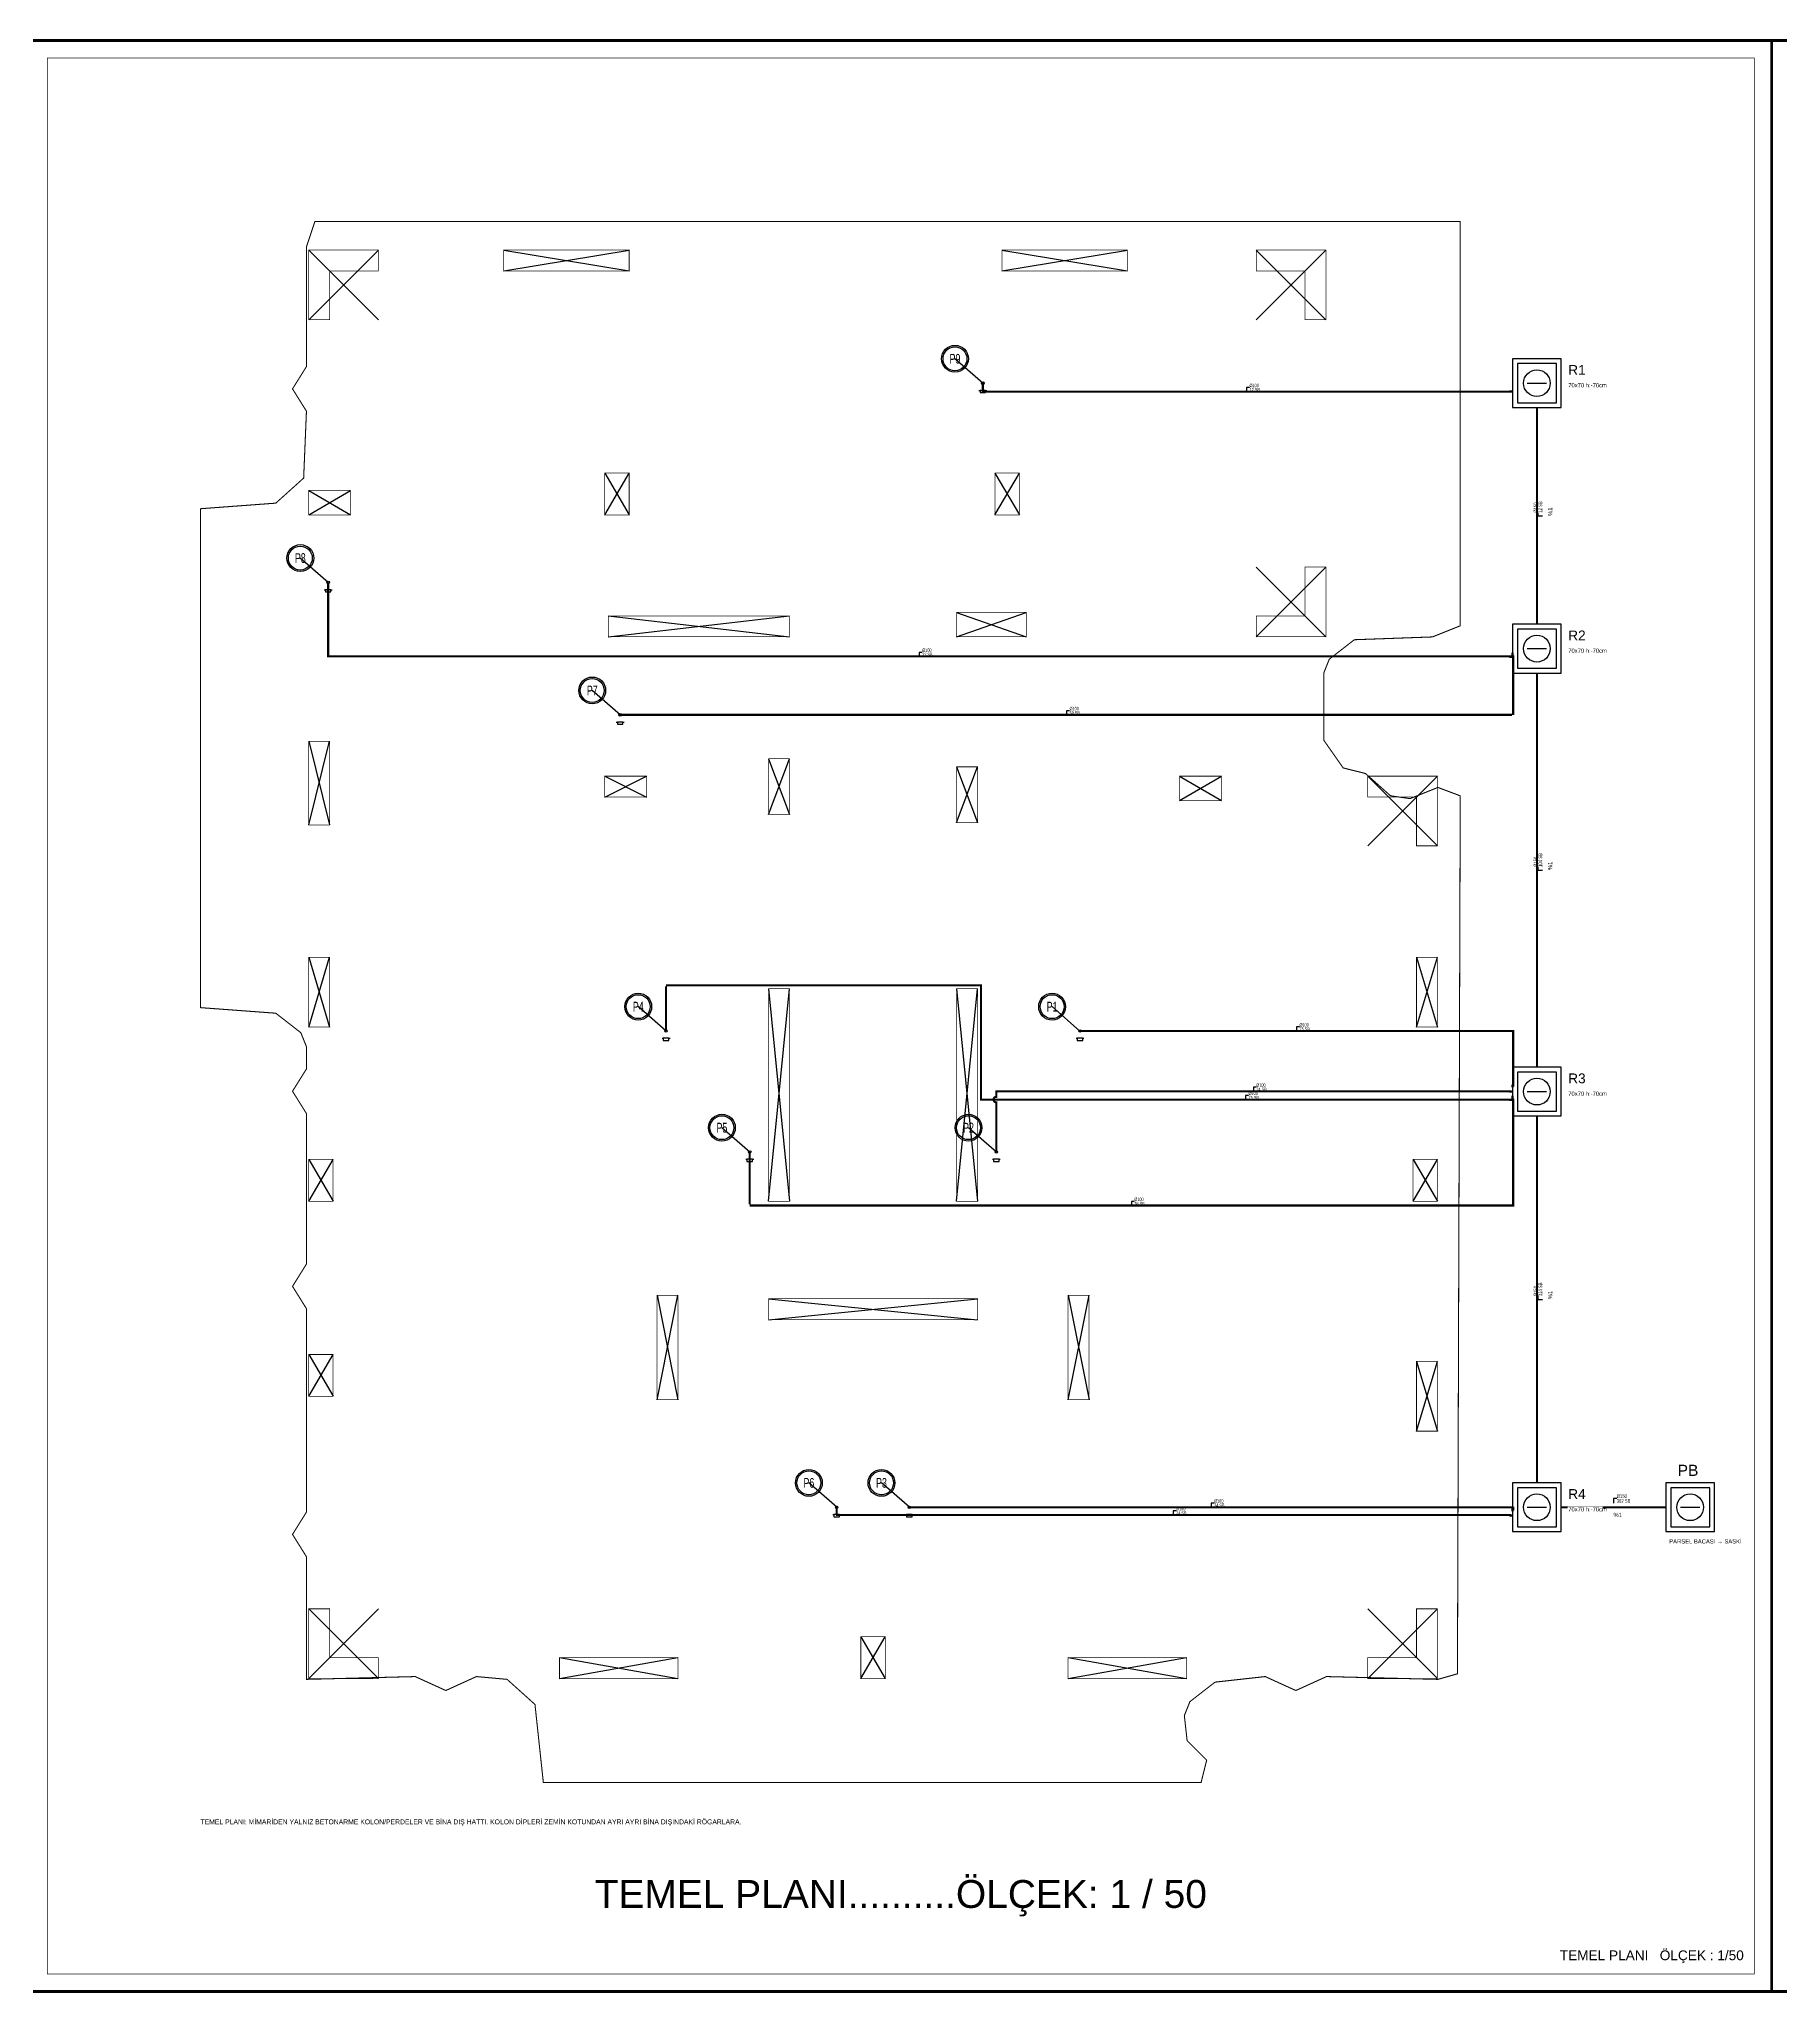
# Model space of a CAD drawing. Header units: centimetres. Extents: x -3962 to 543607, y -2 to 2802.
# Drawn here: x 5013 to 7513, y -2 to 2802 of the extents above; entities that cross this region are included whole.
import ezdxf
from ezdxf.enums import TextEntityAlignment as Align

# ---------------------------------------------------------------- set-up
doc = ezdxf.new("R2010")
doc.units = ezdxf.units.CM
doc.linetypes.add('DASHED', pattern=[18, 12, -6])
doc.linetypes.add('PIS', pattern=[38, 30, -8])
for name, color, linetype in [('MTY-PISSU-CAP', 211, 'CONTINUOUS'), ('MTY-PISSU-KOLON', 211, 'DASHED'), ('MTY-YUK-BIRIMI', 7, 'CONTINUOUS'), ('ROTAS-BINA-HATTI', 8, 'DASHED'), ('ROTAS-KAT-ADI', 1, 'CONTINUOUS'), ('ROTAS-MIMARI-KOLON', 8, 'CONTINUOUS'), ('ROTAS-PAFTA', 7, 'CONTINUOUS'), ('ROTAS-PIS-SU-BORUSU', 6, 'PIS'), ('ROTAS-PISSU-CAP', 211, 'CONTINUOUS'), ('ROTAS-PISSU-KOLONNO', 211, 'CONTINUOUS'), ('ROTAS-ROGAR', 5, 'CONTINUOUS'), ('ROTAS-TEFRIS', 15, 'CONTINUOUS'), ('ROTAS-YAZI', 7, 'CONTINUOUS')]:
    doc.layers.add(name, color=color, linetype=linetype)
doc.styles.add('ANOTATIVO', font='arial.ttf')
doc.styles.add('MTY_CAP', font='wturkce.SHX', dxfattribs={"width": 0.65, "height": 20})
doc.styles.add('ROTAS', font='arial.ttf')

# ---------------------------------------------------------------- blocks, each defined once
blk = doc.blocks.new('MTY-PIS SU KOLON')
at = {"layer": 'MTY-PISSU-KOLON', "linetype": 'Continuous', "lineweight": -3}
blk.add_hatch(color=256, dxfattribs=at).paths.add_polyline_path([(-2.7, -0.1, 0.848135), (0, -0.1, -0.848135), (2.7, -0.1, 0.414214), (0, 2.6, 0.414214)])
blk.add_circle((0, 0), 3.5, dxfattribs=at)
blk = doc.blocks.new('MTY-KOLON NO PIS SU')
at = {"color": 6, "linetype": 'Continuous', "ltscale": 100}
blk.add_circle((0, 0), 27.5, dxfattribs=at)
at = {"color": 7, "linetype": 'Continuous', "ltscale": 100}
blk.add_circle((0, 0), 24.5, dxfattribs=at)
at = {"style": 'ANOTATIVO', "width": 0.65}
blk.add_attdef('K', text='', height=20, dxfattribs=at).set_placement((0, 0), align=Align.MIDDLE_CENTER)
blk = doc.blocks.new('MTY-PIS SU CAP SB')
at = {"layer": 'MTY-PISSU-CAP'}
for p, q in [((0.83, 1.17), (0, 1.17)), ((0, 1.17), (0, 0))]:
    blk.add_line(p, q, dxfattribs=at)
at = {"layer": 'MTY-PISSU-CAP', "style": 'MTY_CAP', "width": 0.65}
blk.add_attdef('PSCP_001', (0.83, 1.29), '', height=1, dxfattribs=at)
at = {"layer": 'MTY-YUK-BIRIMI', "color": 211, "style": 'MTY_CAP', "width": 0.65}
blk.add_attdef('PS_001', (0.83, 0.07), '', height=1, dxfattribs=at)

msp = doc.modelspace()

# ---------------------------------------------------------------- linework, layer by layer
at = {"layer": 'ROTAS-BINA-HATTI', "const_width": 1.5}
msp.add_lwpolyline([(5409, 2540), (7053, 2540), (7053, 1960), (7013, 1944), (6901, 1940), (6865, 1912), (6857, 1892), (6857, 1796), (6885, 1756), (6917, 1748), (6953, 1716), (6981, 1712), (7021, 1728), (7053, 1716), (7049, 456), (7021, 448), (6861, 452), (6817, 432), (6773, 452), (6701, 444), (6665, 416), (6657, 396), (6661, 360), (6689, 332), (6681, 300), (5737, 300), (5725, 412), (5685, 448), (5641, 452), (5597, 432), (5553, 452), (5397, 448), (5397, 624), (5377, 656), (5397, 688), (5397, 980), (5377, 1012), (5397, 1044), (5397, 1260), (5377, 1292), (5397, 1324), (5397, 1356), (5389, 1376), (5353, 1404), (5245, 1412), (5245, 2128), (5353, 2136), (5393, 2172), (5397, 2268), (5377, 2300), (5397, 2332), (5397, 2504), (5409, 2540)], close=True, dxfattribs=at)
at = {"layer": 'ROTAS-MIMARI-KOLON'}
for p, q in [((5400.2, 2399.2), (5500.2, 2499.2)), ((5400.2, 2499.2), (5500.2, 2399.2)), ((5680.2, 2469.2), (5860.2, 2499.2)), ((5680.2, 2499.2), (5860.2, 2469.2)), ((6395.2, 2469.2), (6575.2, 2499.2)), ((6395.2, 2499.2), (6575.2, 2469.2)), ((6760.2, 2399.2), (6860.2, 2499.2)), ((6760.2, 2499.2), (6860.2, 2399.2)), ((5825.2, 2119.2), (5860.2, 2179.2)), ((5825.2, 2179.2), (5860.2, 2119.2)), ((6385.2, 2119.2), (6420.2, 2179.2)), ((6385.2, 2179.2), (6420.2, 2119.2)), ((5400.2, 2119.2), (5460.2, 2154.2)), ((5400.2, 2154.2), (5460.2, 2119.2)), ((6760.2, 1944.2), (6860.2, 2044.2)), ((6760.2, 2044.2), (6860.2, 1944.2)), ((5830.2, 1944.2), (6090.2, 1974.2)), ((5830.2, 1974.2), (6090.2, 1944.2)), ((6330.2, 1944.2), (6430.2, 1979.2)), ((6330.2, 1979.2), (6430.2, 1944.2)), ((5400.2, 1674.2), (5430.2, 1794.2)), ((5400.2, 1794.2), (5430.2, 1674.2)), ((6060.2, 1689.2), (6090.2, 1769.2)), ((6060.2, 1769.2), (6090.2, 1689.2)), ((5825.2, 1714.2), (5885.2, 1744.2)), ((5825.2, 1744.2), (5885.2, 1714.2)), ((6330.2, 1677.6), (6360.2, 1757.6)), ((6330.2, 1757.6), (6360.2, 1677.6)), ((6650.2, 1709.2), (6710.2, 1744.2)), ((6650.2, 1744.2), (6710.2, 1709.2)), ((6920.2, 1644.2), (7020.2, 1744.2)), ((6920.2, 1744.2), (7020.2, 1644.2)), ((5400.2, 1384.2), (5430.2, 1484.2)), ((5400.2, 1484.2), (5430.2, 1384.2)), ((6990.2, 1384.2), (7020.2, 1484.2)), ((6990.2, 1484.2), (7020.2, 1384.2)), ((6060.2, 1134.2), (6090.2, 1439.2)), ((6060.2, 1439.2), (6090.2, 1134.2)), ((6330.2, 1134.2), (6360.2, 1439.2)), ((6330.2, 1439.2), (6360.2, 1134.2)), ((5400.2, 1134.2), (5435.2, 1194.2)), ((5400.2, 1194.2), (5435.2, 1134.2)), ((6985.2, 1134.2), (7020.2, 1194.2)), ((6985.2, 1194.2), (7020.2, 1134.2)), ((5900.2, 849.2), (5930.2, 999.2)), ((5900.2, 999.2), (5930.2, 849.2)), ((6060.2, 964.2), (6360.2, 994.2)), ((6060.2, 994.2), (6360.2, 964.2)), ((6490.2, 849.2), (6520.2, 999.2)), ((6490.2, 999.2), (6520.2, 849.2)), ((5400.2, 854.2), (5435.2, 914.2)), ((5400.2, 914.2), (5435.2, 854.2)), ((6990.2, 804.2), (7020.2, 904.2)), ((6990.2, 904.2), (7020.2, 804.2)), ((5400.2, 449.2), (5500.2, 549.2)), ((5400.2, 549.2), (5500.2, 449.2)), ((6920.2, 449.2), (7020.2, 549.2)), ((6920.2, 549.2), (7020.2, 449.2)), ((6192.7, 449.2), (6227.7, 509.2)), ((6192.7, 509.2), (6227.7, 449.2)), ((5760.2, 449.2), (5930.2, 479.2)), ((5760.2, 479.2), (5930.2, 449.2)), ((6490.2, 449.2), (6660.2, 479.2)), ((6490.2, 479.2), (6660.2, 449.2))]:
    msp.add_line(p, q, dxfattribs=at)
at = {"layer": 'ROTAS-MIMARI-KOLON', "const_width": 1}
for points in [[(5500.2, 2499.2), (5500.2, 2469.2), (5430.2, 2469.2), (5430.2, 2399.2), (5400.2, 2399.2), (5400.2, 2499.2), (5500.2, 2499.2)], [(5860.2, 2499.2), (5860.2, 2469.2), (5680.2, 2469.2), (5680.2, 2499.2), (5860.2, 2499.2)], [(6575.2, 2499.2), (6575.2, 2469.2), (6395.2, 2469.2), (6395.2, 2499.2), (6575.2, 2499.2)], [(6860.2, 2499.2), (6860.2, 2399.2), (6830.2, 2399.2), (6830.2, 2469.2), (6760.2, 2469.2), (6760.2, 2499.2), (6860.2, 2499.2)], [(5860.2, 2179.2), (5860.2, 2119.2), (5825.2, 2119.2), (5825.2, 2179.2), (5860.2, 2179.2)], [(6420.2, 2179.2), (6420.2, 2119.2), (6385.2, 2119.2), (6385.2, 2179.2), (6420.2, 2179.2)], [(5460.2, 2154.2), (5460.2, 2119.2), (5400.2, 2119.2), (5400.2, 2154.2), (5460.2, 2154.2)], [(6860.2, 2044.2), (6860.2, 1944.2), (6760.2, 1944.2), (6760.2, 1974.2), (6830.2, 1974.2), (6830.2, 2044.2), (6860.2, 2044.2)], [(6090.2, 1974.2), (6090.2, 1944.2), (5830.2, 1944.2), (5830.2, 1974.2), (6090.2, 1974.2)], [(6430.2, 1979.2), (6430.2, 1944.2), (6330.2, 1944.2), (6330.2, 1979.2), (6430.2, 1979.2)], [(5430.2, 1794.2), (5430.2, 1674.2), (5400.2, 1674.2), (5400.2, 1794.2), (5430.2, 1794.2)], [(6090.2, 1769.2), (6090.2, 1689.2), (6060.2, 1689.2), (6060.2, 1769.2), (6090.2, 1769.2)], [(5885.2, 1744.2), (5885.2, 1714.2), (5825.2, 1714.2), (5825.2, 1744.2), (5885.2, 1744.2)], [(6360.2, 1757.6), (6360.2, 1677.6), (6330.2, 1677.6), (6330.2, 1757.6), (6360.2, 1757.6)], [(6710.2, 1744.2), (6710.2, 1709.2), (6650.2, 1709.2), (6650.2, 1744.2), (6710.2, 1744.2)], [(7020.2, 1744.2), (7020.2, 1644.2), (6990.2, 1644.2), (6990.2, 1714.2), (6920.2, 1714.2), (6920.2, 1744.2), (7020.2, 1744.2)], [(5430.2, 1484.2), (5430.2, 1384.2), (5400.2, 1384.2), (5400.2, 1484.2), (5430.2, 1484.2)], [(7020.2, 1484.2), (7020.2, 1384.2), (6990.2, 1384.2), (6990.2, 1484.2), (7020.2, 1484.2)], [(6090.2, 1439.2), (6090.2, 1134.2), (6060.2, 1134.2), (6060.2, 1439.2), (6090.2, 1439.2)], [(6360.2, 1439.2), (6360.2, 1134.2), (6330.2, 1134.2), (6330.2, 1439.2), (6360.2, 1439.2)], [(5435.2, 1194.2), (5435.2, 1134.2), (5400.2, 1134.2), (5400.2, 1194.2), (5435.2, 1194.2)], [(7020.2, 1194.2), (7020.2, 1134.2), (6985.2, 1134.2), (6985.2, 1194.2), (7020.2, 1194.2)], [(5930.2, 999.2), (5930.2, 849.2), (5900.2, 849.2), (5900.2, 999.2), (5930.2, 999.2)], [(6360.2, 964.2), (6060.2, 964.2), (6060.2, 994.2), (6360.2, 994.2), (6360.2, 964.2)], [(6520.2, 999.2), (6520.2, 849.2), (6490.2, 849.2), (6490.2, 999.2), (6520.2, 999.2)], [(5435.2, 914.2), (5435.2, 854.2), (5400.2, 854.2), (5400.2, 914.2), (5435.2, 914.2)], [(7020.2, 904.2), (7020.2, 804.2), (6990.2, 804.2), (6990.2, 904.2), (7020.2, 904.2)], [(5430.2, 549.2), (5430.2, 479.2), (5500.2, 479.2), (5500.2, 449.2), (5400.2, 449.2), (5400.2, 549.2), (5430.2, 549.2)], [(7020.2, 549.2), (7020.2, 449.2), (6920.2, 449.2), (6920.2, 479.2), (6990.2, 479.2), (6990.2, 549.2), (7020.2, 549.2)], [(6227.7, 509.2), (6227.7, 449.2), (6192.7, 449.2), (6192.7, 509.2), (6227.7, 509.2)], [(5930.2, 479.2), (5930.2, 449.2), (5760.2, 449.2), (5760.2, 479.2), (5930.2, 479.2)], [(6660.2, 479.2), (6660.2, 449.2), (6490.2, 449.2), (6490.2, 479.2), (6660.2, 479.2)]]:
    msp.add_lwpolyline(points, close=True, dxfattribs=at)
at = {"layer": 'ROTAS-PAFTA'}
for points, const_width in [([(5000, 0), (7500, 0), (7500, 2800), (5000, 2800)], 4), ([(7500, 0), (10000, 0), (10000, 2800), (7500, 2800)], 4), ([(5025, 25), (7475, 25), (7475, 2775), (5025, 2775)], 1)]:
    msp.add_lwpolyline(points, close=True, dxfattribs=dict(at, const_width=const_width))
at = {"layer": 'ROTAS-PIS-SU-BORUSU'}
for p, q in [((6362.2, 2297.8), (6363.8, 2297.8)), ((6371.9, 2297.8), (6373.4, 2297.8)), ((5422.6, 2011.8), (5424.2, 2011.8)), ((5432.3, 2011.8), (5433.8, 2011.8)), ((5841.6, 1821.8), (5843.2, 1821.8)), ((5851.3, 1821.8), (5852.8, 1821.8)), ((5907.6, 1368), (5909.2, 1368)), ((5917.3, 1368), (5918.8, 1368)), ((6501.6, 1368), (6503.2, 1368)), ((6511.3, 1368), (6512.8, 1368)), ((6027.7, 1194.3), (6029.3, 1194.3)), ((6037.4, 1194.3), (6038.9, 1194.3)), ((6381.6, 1194.3), (6383.1, 1194.3)), ((6391.2, 1194.3), (6392.8, 1194.3)), ((6152.5, 684.6), (6154.1, 684.6)), ((6162.2, 684.6), (6163.7, 684.6)), ((6256.7, 684.6), (6258.3, 684.6)), ((6266.4, 684.6), (6267.9, 684.6))]:
    msp.add_line(p, q, dxfattribs=at)
at = {"layer": 'ROTAS-PIS-SU-BORUSU', "const_width": 3}
for points in [[(6367.8, 2308.2), (6367.8, 2296), (7125, 2296), (7125, 2296.2), (7128, 2296.2)], [(7163, 2273.2), (7163, 1962.2)], [(5428.2, 2022.2), (5428.2, 1916), (7125, 1916), (7125, 1915.2), (7128, 1915.2)], [(5847.2, 1832.2), (7129, 1832.2), (7129, 1832), (7129, 1916), (7128, 1916), (7128, 1921.2)], [(7163, 1892.2), (7163, 1326.5)], [(5913.2, 1378.4), (5913.2, 1444), (5913, 1444), (6365, 1444), (6365, 1280), (7125, 1280), (7125, 1279.5), (7128, 1279.5)], [(6507.2, 1378.4), (7129, 1378.4), (7129, 1380), (7129, 1300), (7128, 1300), (7128, 1297.5)], [(6387.2, 1204.7), (6387.2, 1276), (6386.1, 1276.1), (6385.2, 1276.5), (6384.3, 1277.2), (6383.7, 1278), (6383.3, 1279), (6383.2, 1280), (6383.3, 1281), (6383.7, 1282), (6384.3, 1282.8), (6385.2, 1283.5), (6386.1, 1283.9), (6387.2, 1284), (6387.2, 1292), (7125, 1292), (7125, 1291.5), (7128, 1291.5)], [(6033.3, 1204.7), (6033.3, 1128), (6033, 1128), (7129, 1128), (7129, 1280), (7128, 1280), (7128, 1285.5)], [(7163, 1256.5), (7163, 730)], [(6158.1, 695), (6158.1, 684), (6157, 684), (7125, 684), (7125, 683), (7128, 683)], [(6262.3, 695), (7129, 695), (7129, 696), (7129, 692), (7128, 692), (7128, 689)], [(7198, 695), (7348, 695)]]:
    msp.add_lwpolyline(points, dxfattribs=at)
at = {"layer": 'ROTAS-PIS-SU-BORUSU'}
for points in [[(6363.8, 2294.6), (6371.8, 2294.6), (6371.8, 2297.8), (6363.8, 2297.8)], [(5424.2, 2008.6), (5432.2, 2008.6), (5432.2, 2011.8), (5424.2, 2011.8)], [(5843.2, 1818.6), (5851.2, 1818.6), (5851.2, 1821.8), (5843.2, 1821.8)], [(5909.2, 1364.8), (5917.2, 1364.8), (5917.2, 1368), (5909.2, 1368)], [(6503.2, 1364.8), (6511.2, 1364.8), (6511.2, 1368), (6503.2, 1368)], [(6029.3, 1191.1), (6037.3, 1191.1), (6037.3, 1194.3), (6029.3, 1194.3)], [(6383.2, 1191.1), (6391.2, 1191.1), (6391.2, 1194.3), (6383.2, 1194.3)], [(6154.1, 681.4), (6162.1, 681.4), (6162.1, 684.6), (6154.1, 684.6)], [(6258.3, 681.4), (6266.3, 681.4), (6266.3, 684.6), (6258.3, 684.6)]]:
    msp.add_lwpolyline(points, close=True, dxfattribs=at)
at = {"layer": 'ROTAS-PISSU-KOLONNO'}
for p, q in [((6367.8, 2308.2), (6327.8, 2343.2)), ((5428.2, 2022.2), (5388.2, 2057.2)), ((5847.2, 1832.2), (5807.2, 1867.2)), ((5913.2, 1378.4), (5873.2, 1413.4)), ((6507.2, 1378.4), (6467.2, 1413.4)), ((6033.3, 1204.7), (5993.3, 1239.7)), ((6387.2, 1204.7), (6347.2, 1239.7)), ((6158.1, 695), (6118.1, 730)), ((6262.3, 695), (6222.3, 730))]:
    msp.add_line(p, q, dxfattribs=at)
at = {"layer": 'ROTAS-ROGAR'}
for p, q in [((7149, 2308.2), (7177, 2308.2)), ((7149, 1927.2), (7177, 1927.2)), ((7149, 1291.5), (7177, 1291.5)), ((7149, 695), (7177, 695)), ((7369, 695), (7397, 695))]:
    msp.add_line(p, q, dxfattribs=at)
for points in [[(7128, 2273.2), (7198, 2273.2), (7198, 2343.2), (7128, 2343.2)], [(7135, 2280.2), (7191, 2280.2), (7191, 2336.2), (7135, 2336.2)], [(7128, 1892.2), (7198, 1892.2), (7198, 1962.2), (7128, 1962.2)], [(7135, 1899.2), (7191, 1899.2), (7191, 1955.2), (7135, 1955.2)], [(7128, 1256.5), (7198, 1256.5), (7198, 1326.5), (7128, 1326.5)], [(7135, 1263.5), (7191, 1263.5), (7191, 1319.5), (7135, 1319.5)], [(7128, 660), (7198, 660), (7198, 730), (7128, 730)], [(7348, 660), (7418, 660), (7418, 730), (7348, 730)], [(7135, 667), (7191, 667), (7191, 723), (7135, 723)], [(7355, 667), (7411, 667), (7411, 723), (7355, 723)]]:
    msp.add_lwpolyline(points, close=True, dxfattribs=at)
for centre in [(7163, 2308.2), (7163, 1927.2), (7163, 1291.5), (7163, 695), (7383, 695)]:
    msp.add_circle(centre, 19.2, dxfattribs=at)

# ---------------------------------------------------------------- block references
at = {"layer": 'ROTAS-PISSU-KOLONNO'}
ref = msp.add_blockref('MTY-KOLON NO PIS SU', (6327.8, 2343.2), dxfattribs=dict(at, xscale=0.7, yscale=0.7))
ref.add_attrib('K', 'P9', dxfattribs={"height": 14, "style": 'ANOTATIVO', "width": 0.65}).set_placement((6327.8, 2343.2), align=Align.MIDDLE_CENTER)
ref = msp.add_blockref('MTY-KOLON NO PIS SU', (5388.2, 2057.2), dxfattribs=dict(at, xscale=0.7, yscale=0.7))
ref.add_attrib('K', 'P8', dxfattribs={"height": 14, "style": 'ANOTATIVO', "width": 0.65}).set_placement((5388.2, 2057.2), align=Align.MIDDLE_CENTER)
ref = msp.add_blockref('MTY-KOLON NO PIS SU', (5807.2, 1867.2), dxfattribs=dict(at, xscale=0.7, yscale=0.7))
ref.add_attrib('K', 'P7', dxfattribs={"height": 14, "style": 'ANOTATIVO', "width": 0.65}).set_placement((5807.2, 1867.2), align=Align.MIDDLE_CENTER)
ref = msp.add_blockref('MTY-KOLON NO PIS SU', (5873.2, 1413.4), dxfattribs=dict(at, xscale=0.7, yscale=0.7))
ref.add_attrib('K', 'P4', dxfattribs={"height": 14, "style": 'ANOTATIVO', "width": 0.65}).set_placement((5873.2, 1413.4), align=Align.MIDDLE_CENTER)
ref = msp.add_blockref('MTY-KOLON NO PIS SU', (6467.2, 1413.4), dxfattribs=dict(at, xscale=0.7, yscale=0.7))
ref.add_attrib('K', 'P1', dxfattribs={"height": 14, "style": 'ANOTATIVO', "width": 0.65}).set_placement((6467.2, 1413.4), align=Align.MIDDLE_CENTER)
ref = msp.add_blockref('MTY-KOLON NO PIS SU', (5993.3, 1239.7), dxfattribs=dict(at, xscale=0.7, yscale=0.7))
ref.add_attrib('K', 'P5', dxfattribs={"height": 14, "style": 'ANOTATIVO', "width": 0.65}).set_placement((5993.3, 1239.7), align=Align.MIDDLE_CENTER)
ref = msp.add_blockref('MTY-KOLON NO PIS SU', (6347.2, 1239.7), dxfattribs=dict(at, xscale=0.7, yscale=0.7))
ref.add_attrib('K', 'P2', dxfattribs={"height": 14, "style": 'ANOTATIVO', "width": 0.65}).set_placement((6347.2, 1239.7), align=Align.MIDDLE_CENTER)
ref = msp.add_blockref('MTY-KOLON NO PIS SU', (6118.1, 730), dxfattribs=dict(at, xscale=0.7, yscale=0.7))
ref.add_attrib('K', 'P6', dxfattribs={"height": 14, "style": 'ANOTATIVO', "width": 0.65}).set_placement((6118.1, 730), align=Align.MIDDLE_CENTER)
ref = msp.add_blockref('MTY-KOLON NO PIS SU', (6222.3, 730), dxfattribs=dict(at, xscale=0.7, yscale=0.7))
ref.add_attrib('K', 'P3', dxfattribs={"height": 14, "style": 'ANOTATIVO', "width": 0.65}).set_placement((6222.3, 730), align=Align.MIDDLE_CENTER)
at = {"layer": 'ROTAS-TEFRIS', "xscale": 0.5, "yscale": 0.5}
for p in [(6367.8, 2308.2), (5428.2, 2022.2), (5847.2, 1832.2), (5913.2, 1378.4), (6507.2, 1378.4), (6033.3, 1204.7), (6387.2, 1204.7), (6158.1, 695), (6262.3, 695)]:
    msp.add_blockref('MTY-PIS SU KOLON', p, dxfattribs=at)
at = {"layer": 'ROTAS-TEFRIS'}
ref = msp.add_blockref('MTY-PIS SU CAP SB', (6746.4, 2296), dxfattribs=dict(at, xscale=5, yscale=5))
ref.add_attrib('PSCP_001', 'Ø100', (6750.6, 2302.4), dxfattribs={"height": 5, "style": 'MTY_CAP', "width": 0.65})
ref.add_attrib('PS_001', '12 SB', (6750.6, 2296.3), dxfattribs={"color": 211, "height": 5, "style": 'MTY_CAP', "width": 0.65})
ref = msp.add_blockref('MTY-PIS SU CAP SB', (7171, 2117.7), dxfattribs=dict(at, xscale=5.5, yscale=5.5, rotation=90))
ref.add_attrib('PSCP_001', 'Ø150', (7163.9, 2122.3), dxfattribs={"height": 5.5, "rotation": 90, "style": 'MTY_CAP', "width": 0.65})
ref.add_attrib('PS_001', '12 SB', (7170.6, 2122.3), dxfattribs={"color": 211, "height": 5.5, "rotation": 90, "style": 'MTY_CAP', "width": 0.65})
ref = msp.add_blockref('MTY-PIS SU CAP SB', (6276.6, 1916), dxfattribs=dict(at, xscale=5, yscale=5))
ref.add_attrib('PSCP_001', 'Ø100', (6280.8, 1922.4), dxfattribs={"height": 5, "style": 'MTY_CAP', "width": 0.65})
ref.add_attrib('PS_001', '33 SB', (6280.8, 1916.3), dxfattribs={"color": 211, "height": 5, "style": 'MTY_CAP', "width": 0.65})
ref = msp.add_blockref('MTY-PIS SU CAP SB', (6488.1, 1832.2), dxfattribs=dict(at, xscale=5, yscale=5))
ref.add_attrib('PSCP_001', 'Ø100', (6492.3, 1838.7), dxfattribs={"height": 5, "style": 'MTY_CAP', "width": 0.65})
ref.add_attrib('PS_001', '59 SB', (6492.3, 1832.6), dxfattribs={"color": 211, "height": 5, "style": 'MTY_CAP', "width": 0.65})
ref = msp.add_blockref('MTY-PIS SU CAP SB', (7171, 1609.4), dxfattribs=dict(at, xscale=5.5, yscale=5.5, rotation=90))
ref.add_attrib('PSCP_001', 'Ø150', (7163.9, 1614), dxfattribs={"height": 5.5, "rotation": 90, "style": 'MTY_CAP', "width": 0.65})
ref.add_attrib('PS_001', '104 SB', (7170.6, 1614), dxfattribs={"color": 211, "height": 5.5, "rotation": 90, "style": 'MTY_CAP', "width": 0.65})
ref = msp.add_blockref('MTY-PIS SU CAP SB', (6818.1, 1378.4), dxfattribs=dict(at, xscale=5, yscale=5))
ref.add_attrib('PSCP_001', 'Ø100', (6822.3, 1384.8), dxfattribs={"height": 5, "style": 'MTY_CAP', "width": 0.65})
ref.add_attrib('PS_001', '75 SB', (6822.3, 1378.7), dxfattribs={"color": 211, "height": 5, "style": 'MTY_CAP', "width": 0.65})
ref = msp.add_blockref('MTY-PIS SU CAP SB', (6745, 1280), dxfattribs=dict(at, xscale=5, yscale=5))
ref.add_attrib('PSCP_001', 'Ø100', (6749.2, 1286.4), dxfattribs={"height": 5, "style": 'MTY_CAP', "width": 0.65})
ref.add_attrib('PS_001', '75 SB', (6749.2, 1280.3), dxfattribs={"color": 211, "height": 5, "style": 'MTY_CAP', "width": 0.65})
ref = msp.add_blockref('MTY-PIS SU CAP SB', (6756.1, 1292), dxfattribs=dict(at, xscale=5, yscale=5))
ref.add_attrib('PSCP_001', 'Ø100', (6760.3, 1298.4), dxfattribs={"height": 5, "style": 'MTY_CAP', "width": 0.65})
ref.add_attrib('PS_001', '24 SB', (6760.3, 1292.3), dxfattribs={"color": 211, "height": 5, "style": 'MTY_CAP', "width": 0.65})
ref = msp.add_blockref('MTY-PIS SU CAP SB', (6581, 1128), dxfattribs=dict(at, xscale=5, yscale=5))
ref.add_attrib('PSCP_001', 'Ø100', (6585.2, 1134.4), dxfattribs={"height": 5, "style": 'MTY_CAP', "width": 0.65})
ref.add_attrib('PS_001', '36 SB', (6585.2, 1128.3), dxfattribs={"color": 211, "height": 5, "style": 'MTY_CAP', "width": 0.65})
ref = msp.add_blockref('MTY-PIS SU CAP SB', (7171, 993.3), dxfattribs=dict(at, xscale=5.5, yscale=5.5, rotation=90))
ref.add_attrib('PSCP_001', 'Ø150', (7163.9, 997.9), dxfattribs={"height": 5.5, "rotation": 90, "style": 'MTY_CAP', "width": 0.65})
ref.add_attrib('PS_001', '314 SB', (7170.6, 997.9), dxfattribs={"color": 211, "height": 5.5, "rotation": 90, "style": 'MTY_CAP', "width": 0.65})
ref = msp.add_blockref('MTY-PIS SU CAP SB', (6695.7, 695), dxfattribs=dict(at, xscale=5, yscale=5))
ref.add_attrib('PSCP_001', 'Ø100', (6699.8, 701.5), dxfattribs={"height": 5, "style": 'MTY_CAP', "width": 0.65})
ref.add_attrib('PS_001', '24 SB', (6699.8, 695.4), dxfattribs={"color": 211, "height": 5, "style": 'MTY_CAP', "width": 0.65})
ref = msp.add_blockref('MTY-PIS SU CAP SB', (7273, 701), dxfattribs=dict(at, xscale=5.5, yscale=5.5))
ref.add_attrib('PSCP_001', 'Ø150', (7277.6, 708.1), dxfattribs={"height": 5.5, "style": 'MTY_CAP', "width": 0.65})
ref.add_attrib('PS_001', '362 SB', (7277.6, 701.4), dxfattribs={"color": 211, "height": 5.5, "style": 'MTY_CAP', "width": 0.65})
ref = msp.add_blockref('MTY-PIS SU CAP SB', (6641, 684), dxfattribs=dict(at, xscale=5, yscale=5))
ref.add_attrib('PSCP_001', 'Ø100', (6645.2, 690.4), dxfattribs={"height": 5, "style": 'MTY_CAP', "width": 0.65})
ref.add_attrib('PS_001', '24 SB', (6645.2, 684.3), dxfattribs={"color": 211, "height": 5, "style": 'MTY_CAP', "width": 0.65})

# ---------------------------------------------------------------- texts
at = {"layer": 'ROTAS-KAT-ADI', "style": 'ROTAS'}
msp.add_text('TEMEL PLANI..........ÖLÇEK: 1 / 50', height=40, dxfattribs=at).set_placement((6250, 120), align=Align.CENTER)
at = {"layer": 'ROTAS-PAFTA', "style": 'ROTAS'}
msp.add_text('TEMEL PLANI   ÖLÇEK : 1/50', height=14, dxfattribs=at).set_placement((7460, 45), align=Align.RIGHT)
at = {"layer": 'ROTAS-PISSU-CAP', "style": 'ROTAS'}
for p in [(7185, 2117.7), (7185, 1609.4), (7185, 993.3)]:
    msp.add_text('%1', height=6, rotation=90, dxfattribs=at).set_placement(p)
msp.add_text('%1', height=6, dxfattribs=at).set_placement((7273, 681))
at = {"layer": 'ROTAS-ROGAR', "style": 'ROTAS'}
for s, height, p in [('R1', 14, (7208, 2320.2)), ('70x70 h:-70cm', 6, (7208, 2302.2)), ('R2', 14, (7208, 1939.2)), ('70x70 h:-70cm', 6, (7208, 1921.2)), ('70x70 h:-70cm', 6, (7208, 1285.5)), ('R3', 14, (7208, 1303.5)), ('PB', 16, (7365, 740)), ('PARSEL BACASI → SASKİ', 6, (7353, 643))]:
    msp.add_text(s, height=height, dxfattribs=at).set_placement(p)
at = {"layer": 'ROTAS-YAZI', "style": 'ROTAS'}
msp.add_text('TEMEL PLANI: MİMARİDEN YALNIZ BETONARME KOLON/PERDELER VE BİNA DIŞ HATTI. KOLON DİPLERİ ZEMİN KOTUNDAN AYRI AYRI BİNA DIŞINDAKİ RÖGARLARA.', height=7, dxfattribs=at).set_placement((5245, 240))

# ---------------------------------------------------------------- next in the draw order: wipeouts: each hides what was drawn before it
msp.add_wipeout([(7257.4, 688), (7207, 688), (7207, 696), (7257.4, 696)])

# ---------------------------------------------------------------- next in the draw order: texts
at = {"layer": 'ROTAS-ROGAR', "style": 'ROTAS'}
for s, height, p in [('R4', 14, (7208, 707)), ('70x70 h:-70cm', 6, (7208, 689))]:
    msp.add_text(s, height=height, dxfattribs=at).set_placement(p)

doc.saveas('drawing.dxf')
